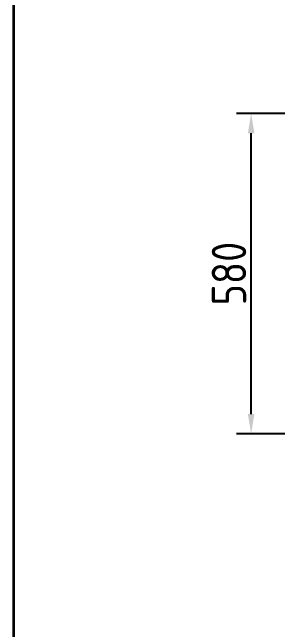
# Model space of a CAD drawing. Header units: millimetres. Extents: x 89051 to 95682, y -130338 to -125649.
# Drawn here: x 89459 to 89999, y -129206 to -127954 of the extents above; entities that cross this region are included whole.
import ezdxf

# ---------------------------------------------------------------- set-up
doc = ezdxf.new("R2010")
doc.units = ezdxf.units.MM
doc.header["$LTSCALE"] = 13
doc.layers.add('1', color=4, linetype='Continuous')
doc.layers.add('标注、文本', color=3, linetype='Continuous', lineweight=25)
doc.styles.get("Standard").update_dxf_attribs({"font": 'gbenor.shx', "bigfont": 'gbcbig.shx'})
doc.dimstyles.new('1-15', dxfattribs={"dimscale": 20, "dimtxt": 3.5, "dimasz": 2, "dimexe": 1.5, "dimexo": 0.5, "dimgap": 0.5, "dimtad": 1, "dimtoh": 1, "dimdec": 1, "dimdsep": 46, "dimtxsty": 'Standard', "dimcen": 2.5, "dimclrd": 3, "dimclre": 3, "dimclrt": 3, "dimadec": 0, "dimazin": 2, "dimtfac": 1, "dimtdec": 1, "dimtmove": 0, "dimatfit": 2, "dimfxl": 1, "dimarcsym": 0})

# ---------------------------------------------------------------- blocks, each defined once
blk = doc.blocks.new('*D520')
at = {"layer": 'Defpoints', "color": 0}
for p in [(89944.6, -128158.9), (90470, -128158.9), (90466, -128808.9)]:
    blk.add_point(p, dxfattribs=at)
at = {"layer": '标注、文本', "color": 3, "lineweight": -2}
for p, q in [((90460, -128158.9), (89914.6, -128158.9)), ((89944.6, -128768.9), (89944.6, -128198.9)), ((90456, -128808.9), (89914.6, -128808.9))]:
    blk.add_line(p, q, dxfattribs=at)
at = {"layer": '标注、文本', "color": 3}
for points in [[(89937.9, -128198.9), (89951.3, -128198.9), (89944.6, -128158.9)], [(89937.9, -128768.9), (89951.3, -128768.9), (89944.6, -128808.9)]]:
    blk.add_solid(points, dxfattribs=at)
at = {"layer": '标注、文本', "color": 3, "insert": (89899.6, -128483.9), "char_height": 70, "attachment_point": 5, "rotation": 90}
blk.add_mtext('580', dxfattribs=at)

msp = doc.modelspace()

# ---------------------------------------------------------------- linework, layer by layer
at = {"layer": '1', "color": 0, "lineweight": 40, "const_width": 5.53}
msp.add_lwpolyline([(89461.81, -130163.9), (95524.09, -130163.9), (95524.09, -125806.63), (89461.81, -125806.63), (89461.81, -130163.9)], dxfattribs=at)

# ---------------------------------------------------------------- dimensions: what is measured, and where the dimension line sits
at = {"layer": '标注、文本'}
dim = msp.add_linear_dim(base=(89944.6, -128158.88), p1=(90466.03, -128808.88), p2=(90470.03, -128158.88), angle=90, text='580', dimstyle='1-15', dxfattribs=at)
dim.commit()
dim.dimension.update_dxf_attribs({"geometry": '*D520', "text_midpoint": (89899.6, -128483.88)})

doc.saveas('drawing.dxf')
